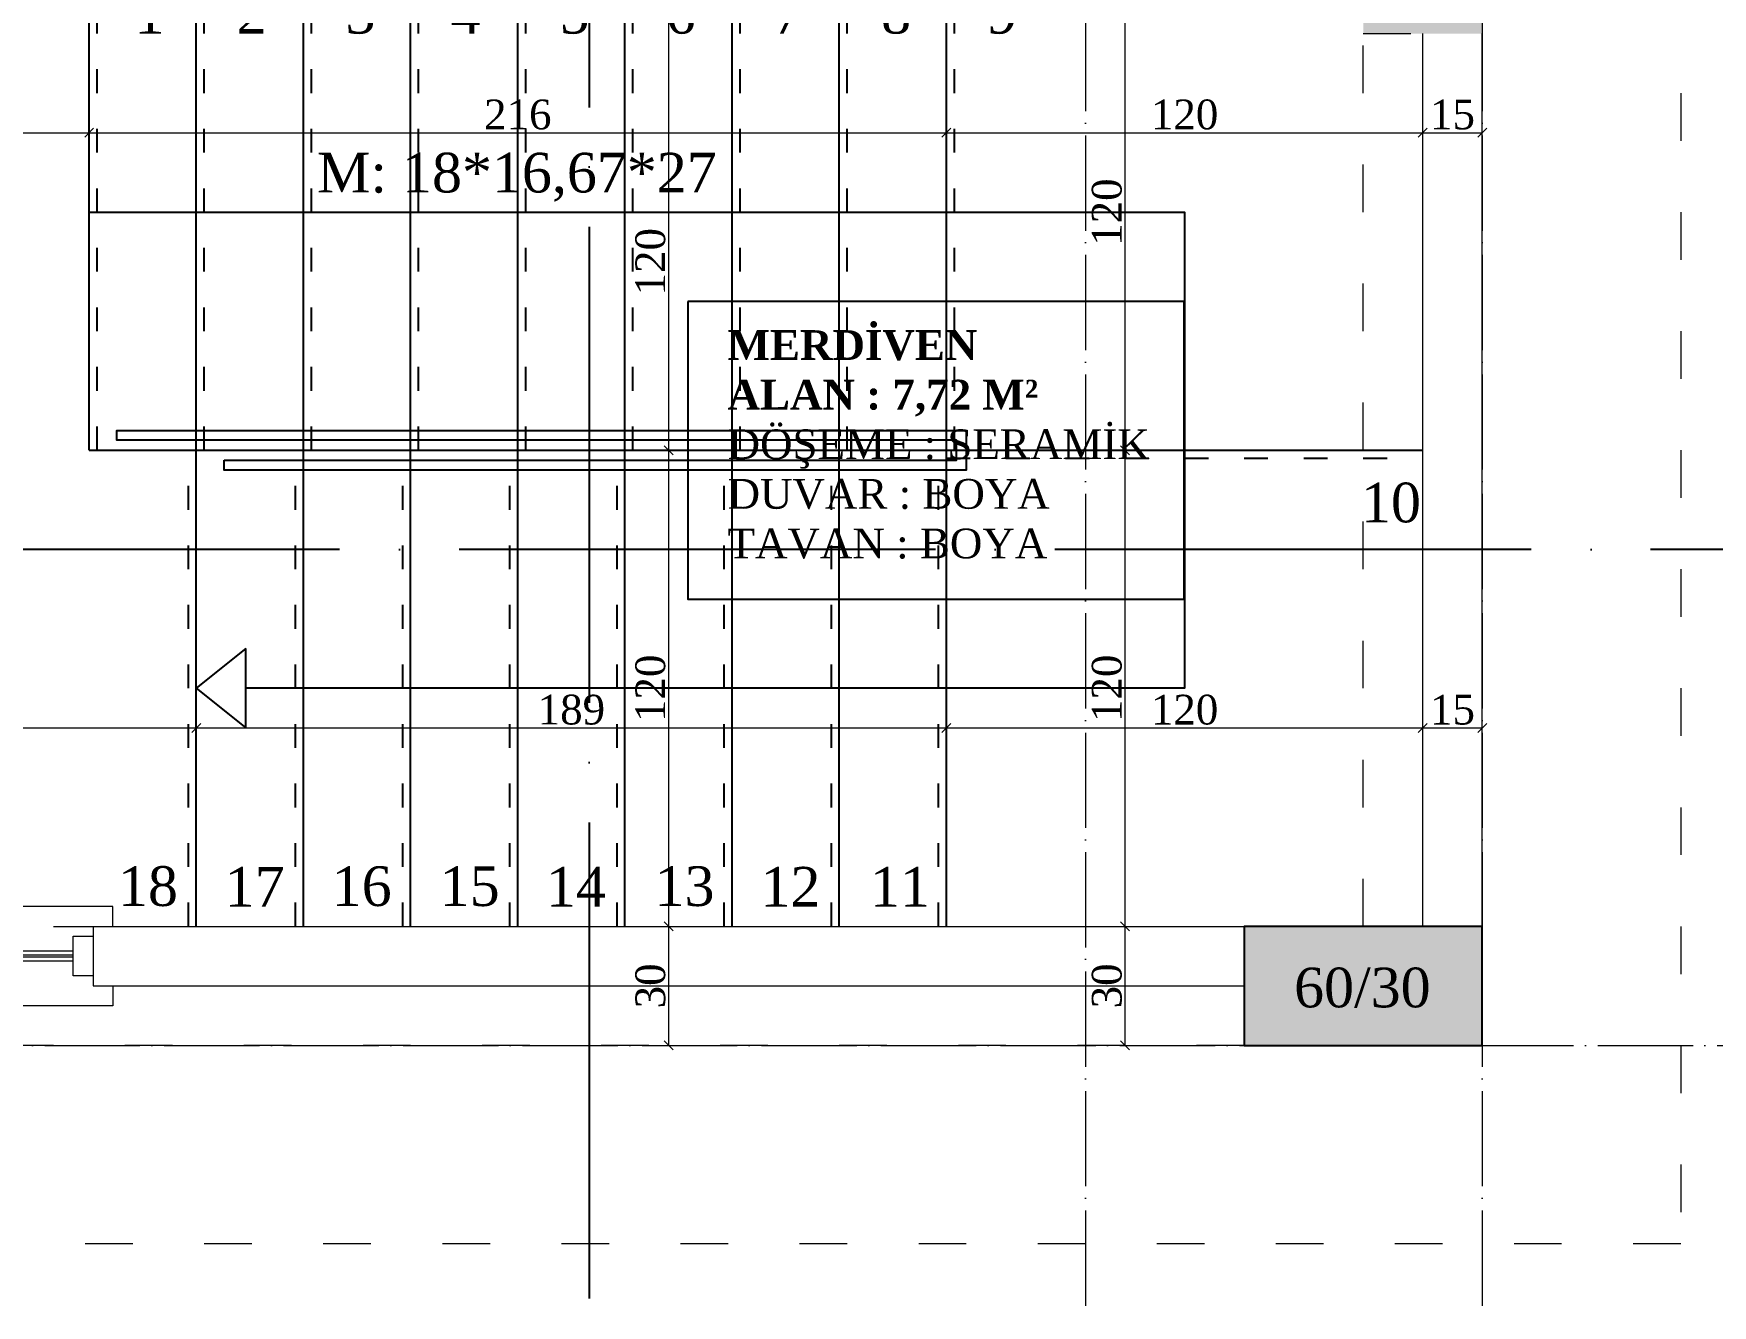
# Model space of a CAD drawing. Header units: metres. Extents: x -5196 to 34307, y 7076 to 19260.
# Drawn here: x 16087.1 to 16510.1, y 9760.8 to 10081.3 of the extents above; entities that cross this region are included whole.
import ezdxf

# ---------------------------------------------------------------- set-up
doc = ezdxf.new("R2010")
doc.units = ezdxf.units.M
for name, pattern in [('ACAD_ISO03', [30, 12, -18]), ('ACAD_ISO03W100', [30, 12, -18]), ('ACAD_ISO04W100', [30, 24, -3, 0, -3]), ('DUZ', [0])]:
    doc.linetypes.add(name, pattern=pattern)
doc.layers.add('YLZ-AKS', color=7, linetype='ACAD_ISO04W100', lineweight=5, true_color=0x2e2f36)
doc.layers.add('YLZ-TARAMA', color=7, linetype='Continuous', lineweight=5, true_color=0x686d6c)
for name, color, linetype, lineweight in [('YLZ-ALAN HESABI', 41, 'Continuous', 35), ('YLZ-DUVAR', 151, 'Continuous', 20), ('YLZ-PENCERE', 231, 'Continuous', 5), ('YLZ-TEFRİŞ', 191, 'Continuous', 20), ('YLZ-ÇATI', 241, 'Continuous', 13), ('YLZ-ÖLÇÜ', 251, 'Continuous', 5)]:
    doc.layers.add(name, color=color, linetype=linetype, lineweight=lineweight)
for name, color, linetype in [('YLZ-Kesit Çizgisi', 10, 'Continuous'), ('YLZ-KOLON', 191, 'Continuous'), ('YLZ-KORKULUK', 161, 'DUZ'), ('YLZ-MERDİVEN', 11, 'Continuous'), ('YLZ-YAZI', 113, 'Continuous')]:
    doc.layers.add(name, color=color, linetype=linetype)
doc.layers.add('YLZ-KİRİŞ', color=123, linetype='ACAD_ISO03W100', lineweight=5, transparency=0.5)
doc.styles.add('ARIAL', font='times.ttf')
doc.dimstyles.new('YLZ - İç Ölçü', dxfattribs={"dimscale": 0.75, "dimtxt": 10, "dimasz": 3, "dimexe": 1.25, "dimexo": 1, "dimgap": 1, "dimtad": 1, "dimdec": 1, "dimrnd": 0.5, "dimtxsty": 'ARIAL', "dimblk": 'OBLIQUE', "dimcen": 1, "dimclrd": 256, "dimclre": 256, "dimclrt": 125, "dimadec": 0, "dimazin": 0, "dimtfac": 1, "dimtdec": 1, "dimtmove": 1, "dimatfit": 3, "dimldrblk": 'OBLIQUE', "dimfxl": 0, "dimarcsym": 0})

# ---------------------------------------------------------------- blocks, each defined once
blk = doc.blocks.new('Aks')
at = {"layer": 'YLZ-AKS'}
for p, q in [((479950.78, 4514594.56), (479950.78, 4512399.56)), ((480050.78, 4514594.56), (480050.78, 4512399.56)), ((478845.78, 4512649.56), (480300.78, 4512649.56))]:
    blk.add_line(p, q, dxfattribs=at)
at = {"layer": 'YLZ-Kesit Çizgisi', "linetype": 'ACAD_ISO04W100', "ltscale": 5}
for p, q in [((479825.78, 4514657.06), (479825.78, 4512337.06)), ((480363.28, 4512774.56), (478783.28, 4512774.56))]:
    blk.add_line(p, q, dxfattribs=at)
blk = doc.blocks.new('ZK. Kolon Plan')
at = {"layer": 'YLZ-TARAMA'}
h = blk.add_hatch(dxfattribs=at)
h.set_pattern_fill('ANSI33', color=256, angle=-90)
h.paths.add_polyline_path([(475247.33, 4505187.75), (475217.33, 4505187.75), (475217.33, 4505127.75), (475247.33, 4505127.75)])
h.paths.add_polyline_path([(475702.33, 4505187.75), (475642.33, 4505187.75), (475642.33, 4505157.75), (475702.33, 4505157.75)])
h.paths.add_polyline_path([(476072.33, 4505187.75), (476042.33, 4505187.75), (476042.33, 4505162.75), (476042.33, 4505127.75), (476072.33, 4505127.75)])
h.paths.add_polyline_path([(475357.33, 4504557.75), (475217.33, 4504557.75), (475217.33, 4504522.75), (475357.33, 4504522.75)])
h.paths.add_polyline_path([(475697.33, 4504532.75), (475697.33, 4504560.25), (475657.33, 4504560.25), (475657.33, 4504522.75), (475657.33, 4504500.25), (475697.33, 4504500.25)])
h.paths.add_polyline_path([(476172.33, 4504552.75), (476032.33, 4504552.75), (476032.33, 4504517.75), (476172.33, 4504517.75)])
h.paths.add_polyline_path([(475477.33, 4503927.75), (475317.33, 4503927.75), (475317.33, 4503897.75), (475477.33, 4503897.75)])
h.paths.add_polyline_path([(475697.33, 4503937.75), (475657.33, 4503937.75), (475657.33, 4503887.75), (475697.33, 4503887.75)])
h.paths.add_polyline_path([(476172.33, 4503957.75), (476142.33, 4503957.75), (476142.33, 4503897.75), (476172.33, 4503897.75)])
h.paths.add_polyline_path([(475472.33, 4503702.75), (475442.33, 4503702.75), (475442.33, 4503642.75), (475472.33, 4503642.75), (475472.33, 4503672.75)])
h.paths.add_polyline_path([(475692.33, 4503702.75), (475662.33, 4503702.75), (475662.33, 4503642.75), (475692.33, 4503642.75)])
h.paths.add_polyline_path([(476172.33, 4503672.75), (476142.33, 4503672.75), (476112.33, 4503672.75), (476112.33, 4503642.75), (476172.33, 4503642.75)])
at = {"layer": 'YLZ-KİRİŞ'}
for points in [[(476142.33, 4503897.75), (476172.33, 4503897.75), (476172.33, 4503672.75), (476142.33, 4503672.75)], [(475692.33, 4503672.75), (476112.33, 4503672.75), (476112.33, 4503642.75), (475692.33, 4503642.75)]]:
    blk.add_lwpolyline(points, close=True, dxfattribs=at)
at = {"layer": 'YLZ-KOLON'}
blk.add_lwpolyline([(476172.33, 4503672.75), (476112.33, 4503672.75), (476112.33, 4503642.75), (476172.33, 4503642.75)], close=True, dxfattribs=at)
at = {"layer": 'YLZ-YAZI', "insert": (476097.89, 4503662.35), "char_height": 10, "attachment_point": 1, "style": 'ARIAL'}
blk.add_mtext_dynamic_manual_height_columns('\\pi27.02623;60/30', width=86.5254, gutter_width=12.5, heights=[18.52], dxfattribs=at)
blk = doc.blocks.new('Merdiven Z.K.')
at = {"layer": 'YLZ-KORKULUK'}
blk.add_lwpolyline([(15276.16, 9829.4), (15460.66, 9829.4), (15460.66, 9834.4), (15249.16, 9834.4), (15249.16, 9836.9), (15463.16, 9836.9), (15463.16, 9826.9), (15276.16, 9826.9)], close=True, dxfattribs=at)
at = {"layer": 'YLZ-MERDİVEN'}
for p, q in [((15242.16, 9831.9), (15242.16, 9951.9)), ((15269.16, 9831.9), (15269.16, 9951.9)), ((15296.16, 9831.9), (15296.16, 9951.9)), ((15323.16, 9831.9), (15323.16, 9951.9)), ((15350.16, 9831.9), (15350.16, 9951.9)), ((15377.16, 9831.9), (15377.16, 9951.9)), ((15404.16, 9831.9), (15404.16, 9951.9)), ((15431.16, 9831.9), (15431.16, 9951.9)), ((15458.16, 9831.9), (15458.16, 9951.9)), ((15242.16, 9831.9), (15458.16, 9831.9)), ((15269.16, 9711.9), (15269.16, 9831.9)), ((15296.16, 9711.9), (15296.16, 9831.9)), ((15323.16, 9711.9), (15323.16, 9831.9)), ((15350.16, 9711.9), (15350.16, 9831.9)), ((15377.16, 9711.9), (15377.16, 9831.9)), ((15404.16, 9711.9), (15404.16, 9831.9)), ((15431.16, 9711.9), (15431.16, 9831.9)), ((15458.16, 9711.9), (15458.16, 9831.9)), ((15458.16, 9831.9), (15578.16, 9831.9))]:
    blk.add_line(p, q, dxfattribs=at)
at = {"layer": 'YLZ-MERDİVEN', "linetype": 'ACAD_ISO03W100', "ltscale": 0.5}
for p, q in [((15244.16, 9831.9), (15244.16, 9951.9)), ((15271.16, 9831.9), (15271.16, 9951.9)), ((15298.16, 9831.9), (15298.16, 9951.9)), ((15325.16, 9831.9), (15325.16, 9951.9)), ((15352.16, 9831.9), (15352.16, 9951.9)), ((15379.16, 9831.9), (15379.16, 9951.9)), ((15406.16, 9831.9), (15406.16, 9951.9)), ((15433.16, 9831.9), (15433.16, 9951.9)), ((15460.16, 9831.9), (15460.16, 9951.9)), ((15267.16, 9711.9), (15267.16, 9831.9)), ((15294.16, 9711.9), (15294.16, 9831.9)), ((15321.16, 9711.9), (15321.16, 9831.9)), ((15348.16, 9711.9), (15348.16, 9831.9)), ((15375.16, 9711.9), (15375.16, 9831.9)), ((15402.16, 9711.9), (15402.16, 9831.9)), ((15429.16, 9711.9), (15429.16, 9831.9)), ((15456.16, 9711.9), (15456.16, 9831.9)), ((15458.16, 9829.9), (15578.16, 9829.9))]:
    blk.add_line(p, q, dxfattribs=at)
at = {"layer": 'YLZ-MERDİVEN'}
for points in [[(15242.16, 9891.9), (15518.16, 9891.9), (15518.16, 9771.9), (15281.66, 9771.9)], [(15281.66, 9781.9), (15269.16, 9771.9), (15281.66, 9761.9), (15281.66, 9781.9)]]:
    blk.add_lwpolyline(points, dxfattribs=at)
at = {"layer": 'YLZ-YAZI', "char_height": 10, "style": 'ARIAL'}
for s, width, heights, insert, attachment_point in [('\\pi10.04409;1', 23.9382, [26.46], (15243.55, 9946.9), 1), ('\\pi8.74273;2', 23.9382, [26.46], (15270.55, 9946.9), 1), ('\\pi9.18973;3', 23.9382, [26.46], (15297.55, 9946.9), 1), ('\\pi8.649;4', 23.9382, [26.46], (15324.55, 9946.9), 1), ('\\pi9.11763;5', 23.9382, [26.46], (15351.55, 9946.9), 1), ('\\pi8.87971;6', 23.9382, [26.46], (15378.55, 9946.9), 1), ('\\pi8.87971;7', 23.9382, [26.46], (15405.55, 9946.9), 1), ('\\pi9.15008;8', 23.9382, [26.46], (15432.55, 9946.9), 1), ('\\pi8.88692;9', 23.9382, [26.46], (15459.55, 9946.9), 1), ('M: 18*16,67*27', 344.3033, [10.2], (15400.29, 9906.86), 3), ('\\pi5.71461;10', 23.9382, [26.46], (15556.89, 9823.72), 1), ('\\pi5.87683;18', 23.9382, [26.46], (15243.55, 9716.9), 7), ('\\pi5.7795;17', 23.9382, [26.46], (15270.55, 9716.9), 7), ('\\pi5.73624;16', 23.9382, [26.46], (15297.55, 9716.9), 7), ('\\pi5.93811;15', 23.9382, [26.46], (15324.55, 9716.9), 7), ('\\pi5.7074;14', 23.9382, [26.46], (15351.55, 9716.9), 7), ('\\pi6.06428;13', 23.9382, [26.46], (15378.55, 9716.9), 7), ('\\pi5.75787;12', 23.9382, [26.46], (15405.55, 9716.9), 7), ('\\pi6.35267;11', 23.9382, [26.46], (15432.55, 9716.9), 7)]:
    blk.add_mtext_dynamic_manual_height_columns(s, width=width, gutter_width=12.5, heights=heights, dxfattribs=dict(at, insert=insert, attachment_point=attachment_point))
blk = doc.blocks.new('1.K. Tefriş')
at = {"layer": 'YLZ-ÇATI', "linetype": 'ACAD_ISO03', "lineweight": 0}
blk.add_lwpolyline([(16588.16, 8891.9), (17543.16, 8891.9), (17543.16, 8156.9), (17643.16, 8156.9), (17643.16, 7146.9), (16813.16, 7146.9), (16813.16, 7401.9), (16688.16, 7401.9), (16688.16, 8026.9), (16588.16, 8026.9)], close=True, dxfattribs=at)
blk = doc.blocks.new('KP-3')
at = {"layer": 'YLZ-PENCERE'}
for p, q in [((18738.16, 9720.65), (18648.16, 9720.65)), ((18738.16, 9719.65), (18648.16, 9719.65)), ((18738.16, 9719.15), (18648.16, 9719.15)), ((18738.16, 9718.15), (18648.16, 9718.15))]:
    blk.add_line(p, q, dxfattribs=at)
for points in [[(18748.16, 9726.9), (18748.16, 9731.9), (18638.16, 9731.9), (18638.16, 9726.9)], [(18748.16, 9711.9), (18748.16, 9706.9), (18638.16, 9706.9), (18638.16, 9711.9)]]:
    blk.add_lwpolyline(points, dxfattribs=at)
blk.add_lwpolyline([(18743.16, 9724.4), (18743.16, 9714.4), (18738.16, 9714.4), (18738.16, 9724.4)], close=True, dxfattribs=at)
blk = doc.blocks.new('_Oblique')
at = {"color": 0, "linetype": 'ByBlock', "lineweight": -2}
blk.add_line((-0.5, -0.5), (0.5, 0.5), dxfattribs=at)
blk = doc.blocks.new('*D6274')
at = {"layer": 'Defpoints', "color": 0, "transparency": 16777216}
for p in [(12597.1, 9906.32), (12768.1, 9906.32), (12768.1, 9906.32)]:
    blk.add_point(p, dxfattribs=at)
at = {"layer": 'YLZ-ÖLÇÜ', "color": 251, "lineweight": -2, "transparency": 16777216}
for p, q in [((12597.1, 9906.32), (12597.1, 9907.26)), ((12768.1, 9906.32), (12768.1, 9907.26)), ((12597.1, 9906.32), (12768.1, 9906.32))]:
    blk.add_line(p, q, dxfattribs=at)
at = {"layer": 'YLZ-ÖLÇÜ', "color": 251, "lineweight": -2, "transparency": 16777216, "xscale": 2.25, "yscale": 2.25, "zscale": 2.25, "rotation": 180}
blk.add_blockref('_Oblique', (12597.1, 9906.32), dxfattribs=at)
at = {"layer": 'YLZ-ÖLÇÜ', "color": 251, "lineweight": -2, "transparency": 16777216, "xscale": 2.25, "yscale": 2.25, "zscale": 2.25}
blk.add_blockref('_Oblique', (12768.1, 9906.32), dxfattribs=at)
at = {"layer": 'YLZ-ÖLÇÜ', "color": 125, "transparency": 16777216, "insert": (12682.6, 9910.9), "char_height": 7.5, "attachment_point": 5, "style": 'ARIAL'}
blk.add_mtext('171', dxfattribs=at)
blk = doc.blocks.new('*D6275')
at = {"layer": 'Defpoints', "color": 0, "transparency": 16777216}
for p in [(12768.1, 9906.32), (12957.1, 9906.32), (12957.1, 9906.32)]:
    blk.add_point(p, dxfattribs=at)
at = {"layer": 'YLZ-ÖLÇÜ', "color": 251, "lineweight": -2, "transparency": 16777216}
for p, q in [((12768.1, 9906.32), (12768.1, 9907.26)), ((12957.1, 9906.32), (12957.1, 9907.26)), ((12768.1, 9906.32), (12957.1, 9906.32))]:
    blk.add_line(p, q, dxfattribs=at)
at = {"layer": 'YLZ-ÖLÇÜ', "color": 251, "lineweight": -2, "transparency": 16777216, "xscale": 2.25, "yscale": 2.25, "zscale": 2.25, "rotation": 180}
blk.add_blockref('_Oblique', (12768.1, 9906.32), dxfattribs=at)
at = {"layer": 'YLZ-ÖLÇÜ', "color": 251, "lineweight": -2, "transparency": 16777216, "xscale": 2.25, "yscale": 2.25, "zscale": 2.25}
blk.add_blockref('_Oblique', (12957.1, 9906.32), dxfattribs=at)
at = {"layer": 'YLZ-ÖLÇÜ', "color": 125, "transparency": 16777216, "insert": (12862.6, 9910.9), "char_height": 7.5, "attachment_point": 5, "style": 'ARIAL'}
blk.add_mtext('189', dxfattribs=at)
blk = doc.blocks.new('*D6276')
at = {"layer": 'Defpoints', "color": 0, "transparency": 16777216}
for p in [(12957.1, 9906.32), (13077.1, 9906.32), (13077.1, 9906.32)]:
    blk.add_point(p, dxfattribs=at)
at = {"layer": 'YLZ-ÖLÇÜ', "color": 251, "lineweight": -2, "transparency": 16777216}
for p, q in [((12957.1, 9906.32), (12957.1, 9907.26)), ((13077.1, 9906.32), (13077.1, 9907.26)), ((12957.1, 9906.32), (13077.1, 9906.32))]:
    blk.add_line(p, q, dxfattribs=at)
at = {"layer": 'YLZ-ÖLÇÜ', "color": 251, "lineweight": -2, "transparency": 16777216, "xscale": 2.25, "yscale": 2.25, "zscale": 2.25, "rotation": 180}
blk.add_blockref('_Oblique', (12957.1, 9906.32), dxfattribs=at)
at = {"layer": 'YLZ-ÖLÇÜ', "color": 251, "lineweight": -2, "transparency": 16777216, "xscale": 2.25, "yscale": 2.25, "zscale": 2.25}
blk.add_blockref('_Oblique', (13077.1, 9906.32), dxfattribs=at)
at = {"layer": 'YLZ-ÖLÇÜ', "color": 125, "transparency": 16777216, "insert": (13017.1, 9910.89), "char_height": 7.5, "attachment_point": 5, "style": 'ARIAL'}
blk.add_mtext('120', dxfattribs=at)
blk = doc.blocks.new('*D6282')
at = {"layer": 'Defpoints', "color": 0, "transparency": 16777216}
for p in [(12741.1, 10056.32), (12957.1, 10056.32), (12957.1, 10056.32)]:
    blk.add_point(p, dxfattribs=at)
at = {"layer": 'YLZ-ÖLÇÜ', "color": 251, "lineweight": -2, "transparency": 16777216}
for p, q in [((12741.1, 10056.32), (12741.1, 10057.26)), ((12741.1, 10056.32), (12957.1, 10056.32)), ((12957.1, 10056.32), (12957.1, 10057.26))]:
    blk.add_line(p, q, dxfattribs=at)
at = {"layer": 'YLZ-ÖLÇÜ', "color": 251, "lineweight": -2, "transparency": 16777216, "xscale": 2.25, "yscale": 2.25, "zscale": 2.25, "rotation": 180}
blk.add_blockref('_Oblique', (12741.1, 10056.32), dxfattribs=at)
at = {"layer": 'YLZ-ÖLÇÜ', "color": 251, "lineweight": -2, "transparency": 16777216, "xscale": 2.25, "yscale": 2.25, "zscale": 2.25}
blk.add_blockref('_Oblique', (12957.1, 10056.32), dxfattribs=at)
at = {"layer": 'YLZ-ÖLÇÜ', "color": 125, "transparency": 16777216, "insert": (12849.1, 10060.89), "char_height": 7.5, "attachment_point": 5, "style": 'ARIAL'}
blk.add_mtext('216', dxfattribs=at)
blk = doc.blocks.new('*D6283')
at = {"layer": 'Defpoints', "color": 0, "transparency": 16777216}
for p in [(12957.1, 10056.32), (13077.1, 10056.32), (13077.1, 10056.32)]:
    blk.add_point(p, dxfattribs=at)
at = {"layer": 'YLZ-ÖLÇÜ', "color": 251, "lineweight": -2, "transparency": 16777216}
for p, q in [((12957.1, 10056.32), (12957.1, 10057.26)), ((12957.1, 10056.32), (13077.1, 10056.32)), ((13077.1, 10056.32), (13077.1, 10057.26))]:
    blk.add_line(p, q, dxfattribs=at)
at = {"layer": 'YLZ-ÖLÇÜ', "color": 251, "lineweight": -2, "transparency": 16777216, "xscale": 2.25, "yscale": 2.25, "zscale": 2.25, "rotation": 180}
blk.add_blockref('_Oblique', (12957.1, 10056.32), dxfattribs=at)
at = {"layer": 'YLZ-ÖLÇÜ', "color": 251, "lineweight": -2, "transparency": 16777216, "xscale": 2.25, "yscale": 2.25, "zscale": 2.25}
blk.add_blockref('_Oblique', (13077.1, 10056.32), dxfattribs=at)
at = {"layer": 'YLZ-ÖLÇÜ', "color": 125, "transparency": 16777216, "insert": (13017.1, 10060.89), "char_height": 7.5, "attachment_point": 5, "style": 'ARIAL'}
blk.add_mtext('120', dxfattribs=at)
blk = doc.blocks.new('*D6284')
at = {"layer": 'Defpoints', "color": 0, "transparency": 16777216}
for p in [(13077.1, 10056.32), (13092.1, 10056.32), (13092.1, 10056.32)]:
    blk.add_point(p, dxfattribs=at)
at = {"layer": 'YLZ-ÖLÇÜ', "color": 251, "lineweight": -2, "transparency": 16777216}
for p, q in [((13077.1, 10056.32), (13077.1, 10057.26)), ((13077.1, 10056.32), (13092.1, 10056.32)), ((13092.1, 10056.32), (13092.1, 10057.26))]:
    blk.add_line(p, q, dxfattribs=at)
at = {"layer": 'YLZ-ÖLÇÜ', "color": 251, "lineweight": -2, "transparency": 16777216, "xscale": 2.25, "yscale": 2.25, "zscale": 2.25, "rotation": 180}
blk.add_blockref('_Oblique', (13077.1, 10056.32), dxfattribs=at)
at = {"layer": 'YLZ-ÖLÇÜ', "color": 251, "lineweight": -2, "transparency": 16777216, "xscale": 2.25, "yscale": 2.25, "zscale": 2.25}
blk.add_blockref('_Oblique', (13092.1, 10056.32), dxfattribs=at)
at = {"layer": 'YLZ-ÖLÇÜ', "color": 125, "transparency": 16777216, "insert": (13084.6, 10060.89), "char_height": 7.5, "attachment_point": 5, "style": 'ARIAL'}
blk.add_mtext('15', dxfattribs=at)
blk = doc.blocks.new('*D6277')
at = {"layer": 'Defpoints', "color": 0, "transparency": 16777216}
for p in [(13077.1, 9906.32), (13092.1, 9906.32), (13092.1, 9906.32)]:
    blk.add_point(p, dxfattribs=at)
at = {"layer": 'YLZ-ÖLÇÜ', "color": 251, "lineweight": -2, "transparency": 16777216}
for p, q in [((13077.1, 9906.32), (13077.1, 9907.26)), ((13092.1, 9906.32), (13092.1, 9907.26)), ((13077.1, 9906.32), (13092.1, 9906.32))]:
    blk.add_line(p, q, dxfattribs=at)
at = {"layer": 'YLZ-ÖLÇÜ', "color": 251, "lineweight": -2, "transparency": 16777216, "xscale": 2.25, "yscale": 2.25, "zscale": 2.25, "rotation": 180}
blk.add_blockref('_Oblique', (13077.1, 9906.32), dxfattribs=at)
at = {"layer": 'YLZ-ÖLÇÜ', "color": 251, "lineweight": -2, "transparency": 16777216, "xscale": 2.25, "yscale": 2.25, "zscale": 2.25}
blk.add_blockref('_Oblique', (13092.1, 9906.32), dxfattribs=at)
at = {"layer": 'YLZ-ÖLÇÜ', "color": 125, "transparency": 16777216, "insert": (13084.6, 9910.89), "char_height": 7.5, "attachment_point": 5, "style": 'ARIAL'}
blk.add_mtext('15', dxfattribs=at)
blk = doc.blocks.new('*D6281')
at = {"layer": 'Defpoints', "color": 0, "transparency": 16777216}
for p in [(12597.1, 10056.32), (12741.1, 10056.32), (12741.1, 10056.32)]:
    blk.add_point(p, dxfattribs=at)
at = {"layer": 'YLZ-ÖLÇÜ', "color": 251, "lineweight": -2, "transparency": 16777216}
for p, q in [((12597.1, 10056.32), (12597.1, 10057.26)), ((12597.1, 10056.32), (12741.1, 10056.32)), ((12741.1, 10056.32), (12741.1, 10057.26))]:
    blk.add_line(p, q, dxfattribs=at)
at = {"layer": 'YLZ-ÖLÇÜ', "color": 251, "lineweight": -2, "transparency": 16777216, "xscale": 2.25, "yscale": 2.25, "zscale": 2.25, "rotation": 180}
blk.add_blockref('_Oblique', (12597.1, 10056.32), dxfattribs=at)
at = {"layer": 'YLZ-ÖLÇÜ', "color": 251, "lineweight": -2, "transparency": 16777216, "xscale": 2.25, "yscale": 2.25, "zscale": 2.25}
blk.add_blockref('_Oblique', (12741.1, 10056.32), dxfattribs=at)
at = {"layer": 'YLZ-ÖLÇÜ', "color": 125, "transparency": 16777216, "insert": (12669.1, 10060.82), "char_height": 7.5, "attachment_point": 5, "style": 'ARIAL'}
blk.add_mtext('144', dxfattribs=at)
blk = doc.blocks.new('*D6311')
at = {"layer": 'Defpoints', "color": 0, "transparency": 16777216}
for p in [(12887.1, 10096.32), (12887.1, 9976.32), (12887.1, 9976.32)]:
    blk.add_point(p, dxfattribs=at)
at = {"layer": 'YLZ-ÖLÇÜ', "color": 251, "lineweight": -2, "transparency": 16777216}
for p, q in [((12887.1, 10096.32), (12888.03, 10096.32)), ((12887.1, 10096.32), (12887.1, 9976.32)), ((12887.1, 9976.32), (12888.03, 9976.32))]:
    blk.add_line(p, q, dxfattribs=at)
at = {"layer": 'YLZ-ÖLÇÜ', "color": 251, "lineweight": -2, "transparency": 16777216, "xscale": 2.25, "yscale": 2.25, "zscale": 2.25}
for p, rotation in [((12887.1, 10096.32), 90), ((12887.1, 9976.32), 270)]:
    blk.add_blockref('_Oblique', p, dxfattribs=dict(at, rotation=rotation))
at = {"layer": 'YLZ-ÖLÇÜ', "color": 125, "transparency": 16777216, "insert": (12882.53, 10023.82), "char_height": 7.5, "attachment_point": 5, "rotation": 90, "style": 'ARIAL'}
blk.add_mtext('120', dxfattribs=at)
blk = doc.blocks.new('*D6312')
at = {"layer": 'Defpoints', "color": 0, "transparency": 16777216}
for p in [(12887.1, 9976.32), (12887.1, 9856.32), (12887.1, 9856.32)]:
    blk.add_point(p, dxfattribs=at)
at = {"layer": 'YLZ-ÖLÇÜ', "color": 251, "lineweight": -2, "transparency": 16777216}
for p, q in [((12887.1, 9976.32), (12888.03, 9976.32)), ((12887.1, 9976.32), (12887.1, 9856.32)), ((12887.1, 9856.32), (12888.03, 9856.32))]:
    blk.add_line(p, q, dxfattribs=at)
at = {"layer": 'YLZ-ÖLÇÜ', "color": 251, "lineweight": -2, "transparency": 16777216, "xscale": 2.25, "yscale": 2.25, "zscale": 2.25}
for p, rotation in [((12887.1, 9976.32), 90), ((12887.1, 9856.32), 270)]:
    blk.add_blockref('_Oblique', p, dxfattribs=dict(at, rotation=rotation))
at = {"layer": 'YLZ-ÖLÇÜ', "color": 125, "transparency": 16777216, "insert": (12882.53, 9916.32), "char_height": 7.5, "attachment_point": 5, "rotation": 90, "style": 'ARIAL'}
blk.add_mtext('120', dxfattribs=at)
blk = doc.blocks.new('*D6313')
at = {"layer": 'Defpoints', "color": 0, "transparency": 16777216}
for p in [(12887.1, 9856.32), (12887.1, 9826.32), (12887.1, 9826.32)]:
    blk.add_point(p, dxfattribs=at)
at = {"layer": 'YLZ-ÖLÇÜ', "color": 251, "lineweight": -2, "transparency": 16777216}
for p, q in [((12887.1, 9856.32), (12888.03, 9856.32)), ((12887.1, 9856.32), (12887.1, 9826.32)), ((12887.1, 9826.32), (12888.03, 9826.32))]:
    blk.add_line(p, q, dxfattribs=at)
at = {"layer": 'YLZ-ÖLÇÜ', "color": 251, "lineweight": -2, "transparency": 16777216, "xscale": 2.25, "yscale": 2.25, "zscale": 2.25}
for p, rotation in [((12887.1, 9856.32), 90), ((12887.1, 9826.32), 270)]:
    blk.add_blockref('_Oblique', p, dxfattribs=dict(at, rotation=rotation))
at = {"layer": 'YLZ-ÖLÇÜ', "color": 125, "transparency": 16777216, "insert": (12882.53, 9841.32), "char_height": 7.5, "attachment_point": 5, "rotation": 90, "style": 'ARIAL'}
blk.add_mtext('30', dxfattribs=at)
blk = doc.blocks.new('*D6293')
at = {"layer": 'Defpoints', "color": 0, "transparency": 16777216}
for p in [(13002.1, 9856.32), (13002.1, 9856.32), (13002.1, 9826.32)]:
    blk.add_point(p, dxfattribs=at)
at = {"layer": 'YLZ-ÖLÇÜ', "color": 251, "lineweight": -2, "transparency": 16777216}
for p, q in [((13002.1, 9856.32), (13003.03, 9856.32)), ((13002.1, 9826.32), (13002.1, 9856.32)), ((13002.1, 9826.32), (13003.03, 9826.32))]:
    blk.add_line(p, q, dxfattribs=at)
at = {"layer": 'YLZ-ÖLÇÜ', "color": 251, "lineweight": -2, "transparency": 16777216, "xscale": 2.25, "yscale": 2.25, "zscale": 2.25}
for p, rotation in [((13002.1, 9856.32), 90), ((13002.1, 9826.32), 270)]:
    blk.add_blockref('_Oblique', p, dxfattribs=dict(at, rotation=rotation))
at = {"layer": 'YLZ-ÖLÇÜ', "color": 125, "transparency": 16777216, "insert": (12997.53, 9841.32), "char_height": 7.5, "attachment_point": 5, "rotation": 90, "style": 'ARIAL'}
blk.add_mtext('30', dxfattribs=at)
blk = doc.blocks.new('*D6294')
at = {"layer": 'Defpoints', "color": 0, "transparency": 16777216}
for p in [(13002.1, 9976.32), (13002.1, 9976.32), (13002.1, 9856.32)]:
    blk.add_point(p, dxfattribs=at)
at = {"layer": 'YLZ-ÖLÇÜ', "color": 251, "lineweight": -2, "transparency": 16777216}
for p, q in [((13002.1, 9976.32), (13003.03, 9976.32)), ((13002.1, 9856.32), (13002.1, 9976.32)), ((13002.1, 9856.32), (13003.03, 9856.32))]:
    blk.add_line(p, q, dxfattribs=at)
at = {"layer": 'YLZ-ÖLÇÜ', "color": 251, "lineweight": -2, "transparency": 16777216, "xscale": 2.25, "yscale": 2.25, "zscale": 2.25}
for p, rotation in [((13002.1, 9976.32), 90), ((13002.1, 9856.32), 270)]:
    blk.add_blockref('_Oblique', p, dxfattribs=dict(at, rotation=rotation))
at = {"layer": 'YLZ-ÖLÇÜ', "color": 125, "transparency": 16777216, "insert": (12997.53, 9916.32), "char_height": 7.5, "attachment_point": 5, "rotation": 90, "style": 'ARIAL'}
blk.add_mtext('120', dxfattribs=at)
blk = doc.blocks.new('*D6295')
at = {"layer": 'Defpoints', "color": 0, "transparency": 16777216}
for p in [(13002.1, 10096.32), (13002.1, 10096.32), (13002.1, 9976.32)]:
    blk.add_point(p, dxfattribs=at)
at = {"layer": 'YLZ-ÖLÇÜ', "color": 251, "lineweight": -2, "transparency": 16777216}
for p, q in [((13002.1, 10096.32), (13003.03, 10096.32)), ((13002.1, 9976.32), (13002.1, 10096.32)), ((13002.1, 9976.32), (13003.03, 9976.32))]:
    blk.add_line(p, q, dxfattribs=at)
at = {"layer": 'YLZ-ÖLÇÜ', "color": 251, "lineweight": -2, "transparency": 16777216, "xscale": 2.25, "yscale": 2.25, "zscale": 2.25}
for p, rotation in [((13002.1, 10096.32), 90), ((13002.1, 9976.32), 270)]:
    blk.add_blockref('_Oblique', p, dxfattribs=dict(at, rotation=rotation))
at = {"layer": 'YLZ-ÖLÇÜ', "color": 125, "transparency": 16777216, "insert": (12997.53, 10036.32), "char_height": 7.5, "attachment_point": 5, "rotation": 90, "style": 'ARIAL'}
blk.add_mtext('120', dxfattribs=at)
blk = doc.blocks.new('B.K. Mahal Listesi')
at = {"layer": 'YLZ-YAZI'}
blk.add_lwpolyline([(14602.1, 7263.82), (14602.1, 7188.82), (14727.1, 7188.82), (14727.1, 7263.82), (14602.1, 7263.82)], dxfattribs=at)
at = {"layer": 'YLZ-YAZI', "insert": (14612.1, 7256.58), "char_height": 7.5, "attachment_point": 1, "style": 'ARIAL'}
blk.add_mtext_dynamic_manual_height_columns('{\\fTimes New Roman|b1|i0|c162|p18;MERDİVEN\\PALAN : 7,72 M² }\\PDÖŞEME : SERAMİK\\PDUVAR : BOYA \\PTAVAN : BOYA', width=148.6174, gutter_width=12.5, heights=[94.52], dxfattribs=at)
blk = doc.blocks.new('Z.K. İç Ölçü')
at = {"layer": 'YLZ-ÖLÇÜ'}
dim = blk.add_linear_dim(base=(12887.1, 9976.32), p1=(12887.1, 10096.32), p2=(12887.1, 9976.32), angle=90, dimstyle='YLZ - İç Ölçü', dxfattribs=at)
dim.commit()
dim.dimension.update_dxf_attribs({"geometry": '*D6311', "text_midpoint": (12887.1, 10023.82), "dimtype": 128})
for base, p1, p2, angle, picture, middle in [((13002.1, 10096.32), (13002.1, 9976.32), (13002.1, 10096.32), 270, '*D6295', (12997.53, 10036.32)), ((12741.1, 10056.32), (12597.1, 10056.32), (12741.1, 10056.32), 180, '*D6281', (12669.1, 10060.82)), ((12957.1, 10056.32), (12741.1, 10056.32), (12957.1, 10056.32), 180, '*D6282', (12849.1, 10060.89)), ((13077.1, 10056.32), (12957.1, 10056.32), (13077.1, 10056.32), 180, '*D6283', (13017.1, 10060.89)), ((13092.1, 10056.32), (13077.1, 10056.32), (13092.1, 10056.32), 180, '*D6284', (13084.6, 10060.89)), ((12887.1, 9856.32), (12887.1, 9976.32), (12887.1, 9856.32), 90, '*D6312', (12882.53, 9916.32)), ((13002.1, 9976.32), (13002.1, 9856.32), (13002.1, 9976.32), 270, '*D6294', (12997.53, 9916.32)), ((12768.1, 9906.32), (12597.1, 9906.32), (12768.1, 9906.32), 180, '*D6274', (12682.6, 9910.9)), ((12957.1, 9906.32), (12768.1, 9906.32), (12957.1, 9906.32), 180, '*D6275', (12862.6, 9910.9)), ((13077.1, 9906.32), (12957.1, 9906.32), (13077.1, 9906.32), 180, '*D6276', (13017.1, 9910.89)), ((13092.1, 9906.32), (13077.1, 9906.32), (13092.1, 9906.32), 180, '*D6277', (13084.6, 9910.89)), ((12887.1, 9826.32), (12887.1, 9856.32), (12887.1, 9826.32), 90, '*D6313', (12882.53, 9841.32))]:
    dim = blk.add_linear_dim(base=base, p1=p1, p2=p2, angle=angle, dimstyle='YLZ - İç Ölçü', dxfattribs=at)
    dim.commit()
    dim.dimension.update_dxf_attribs({"geometry": picture, "text_midpoint": middle})
dim = blk.add_aligned_dim(p1=(13002.1, 9826.32), p2=(13002.1, 9856.32), distance=0, dimstyle='YLZ - İç Ölçü', dxfattribs=at)
dim.commit()
dim.dimension.update_dxf_attribs({"geometry": '*D6293', "text_midpoint": (12997.53, 9841.32)})

msp = doc.modelspace()

# ---------------------------------------------------------------- linework, layer by layer
at = {"layer": 'YLZ-DUVAR'}
for p, q in [((16437.1, 9856.32), (16437.1, 10081.32)), ((16452.1, 9856.32), (16452.1, 10081.32)), ((16102.1, 9856.32), (16392.1, 9856.32)), ((16102.1, 9856.32), (16102.1, 9841.32)), ((16102.1, 9841.32), (16392.1, 9841.32))]:
    msp.add_line(p, q, dxfattribs=at)

# ---------------------------------------------------------------- block references
at = {"layer": 'YLZ-ALAN HESABI'}
msp.add_blockref('B.K. Mahal Listesi', (1649.85, 2750), dxfattribs=at)
at = {"layer": 'YLZ-DUVAR'}
for name, p in [('1.K. Tefriş', (-1141.06, 2629.42)), ('KP-3', (-2641.06, 129.42)), ('Merdiven Z.K.', (858.94, 144.42))]:
    msp.add_blockref(name, p, dxfattribs=at)
at = {"layer": 'YLZ-TEFRİŞ'}
for name, p in [('Aks', (-463598.68, -4502823.23)), ('ZK. Kolon Plan', (-459720.23, -4493816.43))]:
    msp.add_blockref(name, p, dxfattribs=at)
at = {"layer": 'YLZ-ÖLÇÜ'}
msp.add_blockref('Z.K. İç Ölçü', (3360, 0), dxfattribs=at)

doc.saveas('drawing.dxf')
